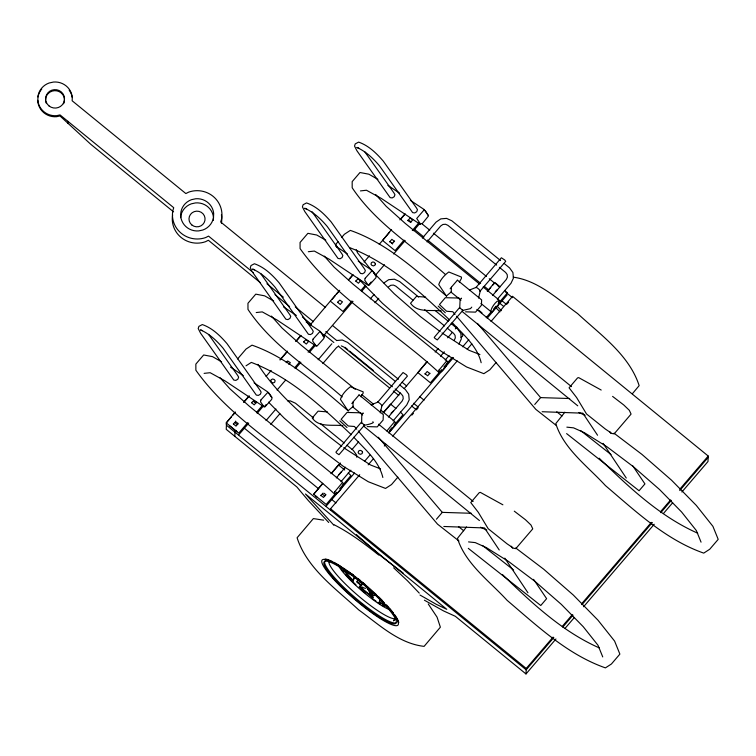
<?xml version="1.0" encoding="UTF-8"?>
<svg xmlns="http://www.w3.org/2000/svg" width="756" height="756" viewBox="0 0 756 756"><rect width="100%" height="100%" fill="white"/><g stroke="black" fill="none" stroke-linecap="round" stroke-linejoin="round"><path stroke-width="1.13" d="M358.996 395.086L353.128 401.833L352.92 406.832L353.487 406.246M451.237 292.071L451.445 287.082L457.314 280.325M375.401 594.358L373.644 595.804L370.308 593.233M67.813 123.152L67.889 121.319M180.665 217.652L180.901 212.049A16.547 16.141 2.4 0 1 191.495 199.679L195.709 198.762A16.547 16.141 2.4 0 1 213.674 213.419L213.381 220.327M226.252 424.607L226.327 422.821L231.506 416.773M234.814 436.335L234.984 432.177L236.448 430.466M309.979 325.175L339.482 290.313M322.661 494.008L323.511 495.161L325.156 495.7M330.485 510.12L330.542 508.779L359.724 474.721M391.069 413.23L393.281 411.084M410.895 222.236L410.035 221.083L408.391 220.544M495.284 291.589L497.486 289.444M498.828 301.635L498.903 299.849L483.141 286.987M499.584 302.825L499.669 300.822C497.665 298.714 490.568 308.061 490.994 311.311L492.043 311.859L498.591 304.309M512.483 297.684L512.54 296.352L708.221 456.038L707.985 461.529L681.884 492.005M424.399 600.207L443.621 610.961L455.339 616.301L525.996 673.955L526.223 668.465L553.099 637.091M373.644 595.804L370.799 592.402M380.277 412.833L381.922 405.736L407.38 376.11L406.397 374.749L403.052 372.528L377.688 402.22M478.595 298.072L480.24 290.975L505.698 261.359L504.715 259.988L501.37 257.768L476.006 287.469M235.692 421.101L235.229 422.661L236.089 423.814L237.734 424.352M375.43 263.636L374.967 265.186L373.483 265.904L371.839 265.356L370.979 264.213L371.442 262.653L372.925 261.945L374.57 262.483L375.411 263.967M362.568 452.031L362.115 453.591L360.621 454.299L358.977 453.761L358.127 452.608L358.59 451.058L360.073 450.34L361.718 450.888L362.559 452.371M352.532 575.392L343.536 570.468L353.005 581.033L354.224 577.395M353.005 581.033L354.29 577.867M362.682 584.123L360.933 585.569L358.533 582.81L359.941 580.967M387.837 607.021L379.191 602.409L380.476 599.111M379.191 602.409L380.429 599.773M454.205 340.276L455.31 337.951L455.074 335.39L453.553 333.292L447.24 328.132M458.883 344.103L461.321 338.981L460.801 333.349L457.465 328.728L451.143 323.568M386.864 430.948L394.405 421.924L395.454 422.462L395.076 425.042L388.518 432.791M361.028 396.787L363.097 393.233L363.154 391.854L350.472 386.741C346.267 389.775 341.967 394.49 340.436 399.329L348.062 410.782L352.92 406.652M459.346 282.026L461.415 278.482L461.472 277.093L448.79 271.98C444.585 275.014 440.285 279.729 438.754 284.568L446.38 296.021L451.237 291.892M394.708 619.287L393.451 620.856L394.698 619.4M237.582 358.93L246.05 349.045L252.013 345.152C289.189 358.164 318.72 385.938 348.318 410.933M338.017 241.703L335.9 244.169L337.214 247.439M341.542 237.582L344.367 234.284L350.33 230.391C387.507 243.404 417.029 271.177 446.635 296.172M235.267 411.954L226.252 422.906L238.745 433.094L247.741 422.585M243.526 402.324L248.771 396.191M279.881 359.884L287.375 351.134M295.624 341.504L300.879 335.371M348.488 279.805L352.986 274.551M391.589 229.493L382.574 240.436L395.067 250.633L404.063 240.124M399.839 219.854L405.093 213.731M232.99 415.044L235.21 412.445M244.169 401.994L249.357 395.936M266.065 376.431L271.196 370.449M280.315 359.79L287.167 351.805M297.051 340.266L300.85 335.825M332.073 299.385L335.125 295.832M336.647 294.046L339.699 290.493M349.603 278.917L352.655 275.364M364.09 262.011L369.429 255.783M379.219 244.349L389.567 232.281M400.5 219.514L404.838 214.449M286.184 362.691L287.667 360.962L290.351 362.691L288.868 364.42M389.661 241.911L391.882 239.321L394.547 241.495M407.843 220.695L410.064 218.097L412.748 219.826L410.517 222.415L407.862 220.242M394.566 241.041L392.345 243.64L389.68 241.466M256.747 412.086L261.992 405.953M294.604 367.898L299.849 361.765M308.098 352.135L314.846 344.263M351.956 300.945L342.959 311.453L330.466 301.266M360.952 290.446L365.46 285.192M412.313 230.495L419.06 222.623M238.745 434.794L248.715 423.162M257.144 413.315L263.286 406.152M277.083 390.039L285.522 380.192M295.492 368.55L300.86 362.285M309.298 352.438L315.432 345.275M323.105 336.325L353.014 301.408M361.453 291.561L366.055 286.193M375.26 275.449L384.454 264.713M393.659 253.969L405.169 240.54M413.598 230.693L419.741 223.53M266.254 404.46L264.118 406.945L224.938 380.835L210.149 372.708L204.111 373.37M371.177 281.988L368.333 285.305L329.144 259.195L314.364 251.068L308.325 251.729M422.122 223.804L428.52 215.942L425.326 210.697L423.974 210.055L416.726 218.503L420.62 224.22M266.055 420.553L275.94 409.024M318.163 359.733L331.846 343.763M370.27 298.913L374.069 294.471M422.377 238.093L436.051 222.122L440.786 218.881L446.55 218.38L451.805 220.771L500.548 260.546M270.743 424.371L279.862 413.73M322.85 363.551L336.524 347.59L338.679 346.116M374.957 302.731L378.756 298.299M427.064 241.911L440.739 225.949L442.893 224.475L445.511 224.249L447.902 225.326L496.635 265.101M351.814 403.553L353.118 402.031M450.132 288.792L451.436 287.271M322.699 483.301L313.683 494.254L326.167 504.441L336.675 492.184M330.948 473.672L338.452 464.912L344.698 470.005M383.056 412.852L390.559 404.091L395.908 408.457M426.913 361.661L417.898 372.604L430.381 382.801L441.636 369.665M435.163 352.031L438.159 348.525M487.27 291.202L494.774 282.451L500.122 286.817M313.749 494.169L322.632 483.793M331.6 473.341L340.436 463.022M352.05 449.47L358.618 441.797M383.717 412.502L400.453 392.969M404.252 388.527L427.121 361.84M447.703 337.809L452.277 332.47M455.329 328.907L456.851 327.131M487.922 290.862L490.824 287.488M492.997 284.946L494.755 282.895M320.771 495.719L322.992 493.129M338.953 474.503L341.173 471.905M424.985 374.078L427.206 371.489L429.871 373.662M336.316 477.886L345.426 467.236M388.414 417.066L402.097 401.096L403.203 398.771L402.967 396.21L401.445 394.112L395.133 388.953M440.521 356.246L444.32 351.805M492.628 295.426L506.312 279.455L507.418 277.131L507.182 274.57L505.66 272.472L499.347 267.312M325.675 494.859L323.455 497.448L320.79 495.274M429.89 373.209L427.66 375.808L425.004 373.634M340.994 481.704L350.878 470.175M393.101 420.884L406.775 404.923L409.213 399.801L408.694 394.169L405.358 389.548L399.943 385.125M445.208 360.064L449.007 355.632M497.316 299.244L510.99 283.283L513.428 278.161L512.908 272.529L509.572 267.907L504.157 263.485M339.671 488.688L350.916 475.552L348.261 472.925M389.529 430.485L391.778 427.868M394.027 425.241L403.024 414.732L400.368 412.105M443.885 367.047L452.135 357.408M486.24 317.605L491.495 311.472M493.744 308.845L495.993 306.227M498.242 303.6L507.238 293.092M326.167 506.142L354.545 473.02M364.515 461.387L369.882 455.121M389.056 432.734L453.477 357.541M462.681 346.796L468.815 339.633M487.223 318.153L507.163 294.878M368.172 464.855L373.549 458.58M384.303 446.04L385.834 444.245M392.742 436.174L457.248 360.886M467.236 349.234L471.839 343.857M491.041 321.442L512.54 296.352M411.888 415.11L413.428 413.315M416.499 409.733L418.03 407.938M507.106 303.959L508.646 302.173M397.883 477.14L391.523 484.558L385.532 488.433L368.314 481.752L343.196 466.263L313.504 443.696L284.133 418.059L268.522 402.154M496.191 362.389L489.841 369.797L483.849 373.672L466.632 366.991L441.513 351.502L411.822 328.945L382.451 303.307L357.805 278.18M347.628 575.42L348.006 574.976L343.914 570.033M358.779 579.228L356.87 581.458L357.333 582.536M362.209 583.046L360.527 584.624M359.667 586.495L373.218 597.561L372.85 597.996L359.289 586.939L362.804 587.204M370.638 590.323L369.363 591.806L370.308 593.526M436.439 519.211L442.298 512.37L471.366 513.286M534.747 404.451L540.616 397.609L569.684 398.525M384.672 605.641L385.04 605.206L379.569 601.965M466.556 526.941L457.465 538.376C465.516 563.881 489.614 581.232 507.134 600.368C537.327 625.996 567.416 654.535 605.414 667.879L611.415 664.004L619.882 654.12L614.6 641.088L597.977 620.175L573.265 595L543.706 569.211L515.705 547.958M564.864 412.181L555.783 423.615C563.834 449.121 587.932 466.471 605.452 485.617C635.645 511.236 665.734 539.775 703.732 553.118L709.733 549.243L718.2 539.359L712.917 526.337L696.295 505.414L671.583 480.249L642.024 454.46L614.023 433.197M632.366 393.744L639.151 385.636C629.2 354.81 600.377 334.71 577.575 313.532C557.881 299.357 538.244 280.542 513.258 277.168M562.313 626.337L572.301 614.685M581.515 603.931L651.398 522.368M660.612 511.604L670.591 499.952M679.805 489.198L708.221 456.038M553.808 637.535L526.167 669.807L226.413 425.184L226.242 429.342L296.891 486.996L308.268 500.51L328.718 522.481M562.766 627.093L573.01 615.129M581.969 604.677L652.362 522.509M660.81 512.644L671.3 500.396M679.748 490.54L708.164 457.371M525.996 673.955L555.943 639M565.157 628.245L574.371 617.491M583.585 606.737L654.233 524.267M663.447 513.513L672.66 502.759M462.823 310.357L437.299 339.926L434.927 338.357L434.237 337.384L459.535 307.635L462.823 310.357L462.275 310.253M364.505 425.118L338.99 454.687L336.609 453.109L335.919 452.145L361.217 422.396L364.505 425.118L363.957 425.004M471.763 307.125L470.459 308.637L462.738 310.423M383.944 282.942L388.678 279.701L394.443 279.21L399.697 281.591L418.654 297.061M388.631 286.77L390.786 285.295L393.404 285.069L395.794 286.146L412.937 300.141M246.012 365.81L251.342 362.407C290.209 377.178 321.593 406.435 351.313 434.766M460.905 337.252L462.398 336.533L462.842 335.314L462.001 333.831M469.4 290.087L476.1 287.393M371.083 404.847L377.792 402.145M364.43 425.174C364.817 425.335 376.063 422.982 372.84 421.763M360.432 190.909L366.471 190.247L381.251 198.374L420.44 224.485M256.218 312.549L262.256 311.888L277.046 320.015L316.225 346.125M336.571 340.521L342.336 340.03L347.59 342.411L395.426 381.449M287.923 401.049L290.238 400.85L295.483 403.231L313.542 417.964M459.157 298.053L445.331 297.694L439.463 304.545L446.616 311.264L452.75 311.718L455.036 314.401M360.839 412.814L347.013 412.455L341.145 419.296L348.299 426.015L354.432 426.478L356.719 429.162M465.564 311.831L475.552 312.133L481.421 305.292L481.638 299.905L457.323 280.06M367.246 426.592L377.235 426.894L383.103 420.043L383.33 414.657L359.005 394.812M542.137 411.727L582.838 413.182L597.552 435.239M443.819 526.488L484.52 527.943L499.243 549.999M425.656 297.136L416.414 296.399L410.546 303.241C417.406 313.173 431.118 309.488 441.249 310.981M327.339 411.897L318.096 411.151L312.228 418.002C319.089 427.934 332.801 424.248 342.931 425.741M566.849 427.149L573.549 427.849L584.558 432.801L607.106 446.872L633.452 466.754L659.61 489.586L681.553 511.944L696.352 530.57L701.058 542.165M468.54 541.901L475.24 542.6L486.25 547.552L508.797 561.632L535.135 581.515L561.292 604.346L583.235 626.705L598.034 645.322L602.74 656.926M323.644 520.166L313.362 518.588L297.089 537.762C307.049 568.588 335.872 588.697 358.675 609.865C378.652 624.21 398.601 643.479 424.097 646.371L440.37 627.197L437.062 617.142L428.255 603.968M359.289 586.939L365.564 588.338M256.076 402.939L254.432 402.4L253.591 400.916M358.864 148.185L356.794 147.429C365.781 151.323 373.152 158.354 379.427 165.753L412.644 212.616L414.704 212.937L416.698 211.737L417.463 209.714L416.556 208.051L383.33 161.189C376.564 153.317 368.635 145.568 358.627 142.109L355.225 143.905L354.526 146.078L356.908 150.746L390.134 197.618L392.184 197.93L394.188 196.73L394.953 194.708L394.037 193.054L364.883 151.928M306.756 209.015L304.687 208.25C313.683 212.143 321.045 219.174 327.32 226.573L360.536 273.436L362.596 273.757L364.59 272.557L365.356 270.535L364.449 268.871L331.222 222.009C324.456 214.137 316.528 206.388 306.53 202.929L303.118 204.725L302.419 206.898L304.8 211.567L338.026 258.439L340.077 258.76L342.081 257.55L342.846 255.528L341.929 253.874L312.105 211.793M254.659 269.835L252.58 269.07C261.576 272.963 268.938 279.994 275.212 287.393L308.429 334.256L310.489 334.577L312.483 333.377L313.249 331.355L312.341 329.692L279.115 282.829C272.349 274.957 264.42 267.208 254.422 263.75L251.011 265.545L250.312 267.719L251.786 270.733M202.551 330.655L200.472 329.89C209.469 333.783 216.84 340.814 223.105 348.214L256.322 395.076L258.382 395.397L260.376 394.197L261.141 392.175L260.234 390.512L227.017 343.649C220.242 335.777 212.313 328.028 202.315 324.57L198.904 326.365L198.204 328.539L200.586 333.207L233.812 380.079L235.863 380.4L237.866 379.191L238.631 377.168L237.715 375.515L208.561 334.388M697.693 533.188C659.695 516.386 628.614 486.911 599.158 458.183M599.376 647.939C562.077 631.487 531.449 602.693 502.466 574.551M349.659 247.647C388.518 262.417 419.911 291.674 449.622 320.005M479.918 354.536L468.975 350.274L441.976 332.961M380.514 468.862L370.657 465.034L343.659 447.722M369.476 592.279L370.724 592.798M578.831 412.464L585.125 415.327M341.296 345.889L343.687 346.966L392.421 386.741M480.523 527.225L486.807 530.088M333.651 524.532C349.933 532.734 364.562 543.772 378.784 555.093M345.908 571.12L350.907 573.861M356.964 581.94L358.533 582.81M359.355 584.7L360.933 585.569M377.896 179.37L368.862 174.201L359.988 172.51L352.173 181.638L352.192 187.771C375.968 223.559 413.806 246.588 445.501 274.541M601.2 390.049L578.652 377.613L577.546 377.924L569.079 387.819L576.611 397.543L586.514 413.967L605.367 429.058L611.916 433.481L614.137 433.868L631.08 414.09L629.313 410.291L623.766 404.98L612.596 396.399M325.789 240.191L316.755 235.021L307.881 233.33L300.066 242.459L300.085 248.592C336.136 299.31 394.018 330.693 438.867 372.472M273.681 301.011L264.647 295.842L255.774 294.15L247.959 303.279L247.977 309.412C271.999 345.52 310.234 368.692 342.203 396.928M502.891 504.81L480.334 492.373L479.228 492.685L470.761 502.57L478.293 512.303L488.196 528.718L507.049 543.81L513.598 548.242L515.819 548.629L532.763 528.85L530.995 525.051L525.458 519.731L514.278 511.16M221.574 361.831L212.549 356.662L203.666 354.97L195.851 364.099L195.87 370.232C231.922 420.95 289.813 452.334 334.653 494.112M355.783 577.924L356.36 578M419.986 595.029L436.193 604.271L446.768 609.308L305.462 493.989L333.774 525.108M359.478 584.501C361.585 585.531 357.106 581.496 358.051 583.254M387.856 185.352L399.612 193.186M410.385 200.368L424.107 209.497L428.255 215.356M335.749 246.172L347.505 254.007M358.287 261.189L371.999 270.327L376.148 276.176M283.642 306.993L296.38 315.479M306.18 322.009L319.892 331.147L324.04 336.996M230.561 367.161L243.29 375.647M254.073 382.829L267.785 391.967L271.347 396.985M371.725 594.537C374.768 596.456 369.193 591.343 370.837 593.743M403.109 573.01L381.496 556.463L356.426 534.615M440.105 331.544L420.393 316.575L394.235 293.744L373.918 273.039M341.788 446.295C310.839 422.613 279.172 397.306 257.9 364.354M556.378 425.534L535.824 409.365L456.558 316.197M458.958 540.994L437.507 524.125L358.25 430.958M580.759 430.693L611.037 454.564M566.603 433.604L639.066 490.757L644.934 483.916L632.545 465.554M482.441 545.454L513.636 570.043M468.285 548.355L540.757 605.518L546.616 598.667L533.575 579.351M556.756 411.812L562.02 415.97M458.448 526.573L463.702 530.731M504.583 290.465L507.257 292.648M495.501 283.509L496.994 284.728M421.555 223.483L429.786 230.202M433.443 233.179L486.486 276.469M489.236 278.709L494.717 283.188M497.467 285.428L499.291 286.921M505.698 292.147L512.095 297.373M414.77 229.588L423.918 237.053M427.575 240.039L480.618 283.33M484.275 286.316L488.848 290.039M501.653 300.491L506.227 304.224M479.493 284.001L405.235 223.407L386.221 206.35L375.647 194.453M498.913 302.551L503.468 306.265M480.977 303.487L490.975 311.652M479.313 310.669L481.969 312.842M476.885 309.44L571.489 386.637M451.228 292.288L460.943 300.217M462.492 311.746L577.764 405.821M434.898 310.319L448.44 321.366M424.674 309.724L444.528 325.921M446.796 360.669L353.128 284.228L334.114 267.17L324.296 256.123M325.6 307.607L220.657 221.971L221.602 219.013A24.768 24.164 2.4 0 0 188.66 192.137L185.853 193.564L72.16 100.784L72.302 97.373A17.303 16.878 2.4 0 0 53.515 82.045L49.112 82.999A17.303 16.878 2.4 0 0 38.027 95.936L37.8 101.37A17.303 16.878 2.4 0 0 56.587 116.698L59.998 115.961L90.758 144.283L173.568 211.86M332.574 325.524L398.431 379.266M402.088 382.252L406.662 385.985M419.467 396.427L424.04 400.16M253.26 272.595L208.543 236.108L205.736 237.535A24.768 24.164 2.4 0 1 172.793 210.659L173.738 207.702L60.045 114.921L56.624 115.668A17.303 16.878 2.4 0 1 37.847 100.331M266.944 283.765L283.368 297.174M295.237 306.851L313.485 321.744M325.789 331.629L336.77 340.587M345.001 347.306L347.741 349.546M349.574 351.039L373.351 370.44M413.589 403.279L418.162 407.011M323.785 334.294L333.85 342.496M338.423 346.229L389.642 388.026M393.3 391.013L398.781 395.492M411.585 405.944L416.159 409.676M260.385 282.706L208.363 240.257L205.556 241.684A24.768 24.164 2.4 0 1 172.623 214.808M274.986 294.623L289.586 306.539M302.362 316.962L311.481 324.409M355.207 389.264L301.02 345.048L282.007 327.991L271.432 316.093M361.595 394.481L373.455 404.158M380.75 410.111L394.689 421.489M378.567 424.201L473.171 501.398M352.92 407.049L362.625 414.968M364.175 426.507L479.446 520.572M320.761 423.851L344.226 443.007M346.938 445.218L353.25 450.368L356.586 454.989L356.794 457.248M342.581 482.309L248.913 405.868L229.9 388.811L220.081 377.764M243.602 427.565L318.597 488.773M324.088 493.252L325.912 494.745M331.402 499.215L335.976 502.948M229.531 425.779L236.845 431.752M315.687 496.097L316.962 497.127M330.542 508.779L526.223 668.465M438.159 306.067L445.312 312.776M339.841 420.818L346.995 427.537M393.649 567.803L407.456 580.759L419.259 593.101M452.088 322.472C463.239 334.511 477.244 346.154 481.166 362.719M353.77 437.233C364.921 449.262 378.926 460.905 382.848 477.48M496.692 308.495L499.952 311.859M348.006 574.976L353.383 580.599M497.391 306.407L501.332 310.697M477.433 323.388L540.616 397.609M378.359 437.251L442.298 512.37M361.633 423.086L361.793 414.42L363.097 412.899L363.201 413.39M372.292 271.376L357.503 252.759L356.218 249.593M260.669 273.568L289.822 314.694L290.739 316.348L289.973 318.37L287.97 319.58L285.919 319.259L252.693 272.387M609.61 431.478L610.905 433.405M511.292 546.238L512.587 548.157M603.108 443.366L626.27 478.038M504.8 558.126L527.953 592.798M459.714 308.023L460.111 299.659L461.415 298.138L461.519 298.629M391.693 242.496L392.534 243.98M367.652 588.811L372.85 597.996M476.044 287.667A2.759 0.482 40.6 0 1 478.784 289.17A2.759 0.482 40.6 0 1 479.531 290.843M377.726 402.419A2.759 0.482 40.6 0 1 380.202 403.685A2.759 0.482 40.6 0 1 381.582 405.764M384.331 606.492A37.063 6.464 40.6 0 1 382.328 605.31M380.23 603.987A37.063 6.464 40.6 0 1 377.735 602.324M375.997 601.115A37.063 6.464 40.6 0 1 373.332 599.196M365.129 592.789A37.063 6.464 40.6 0 1 361.009 589.302M355.953 584.766A37.063 6.464 40.6 0 1 345.927 574.654M343.507 571.857A37.063 6.464 40.6 0 1 341.476 569.277M389.605 609.676A37.063 6.464 40.6 0 1 361.869 590.805A37.063 6.464 40.6 0 1 338.745 566.187M395.757 622.916A47.212 8.231 40.6 0 1 351.058 594.027A47.212 8.231 40.6 0 1 325.959 560.404M351.899 573.993A47.212 8.231 40.6 0 1 353.572 575.24M358.722 579.219A47.212 8.231 40.6 0 1 360.442 580.599M395.322 618.663A44.084 7.692 40.6 0 1 357.909 595.473A44.084 7.692 40.6 0 1 328.879 561.85M325.231 558.996A49.943 8.713 40.6 0 1 327.509 559.516M328.387 559.818A49.943 8.713 40.6 0 1 332.536 561.623M333.698 562.218A49.943 8.713 40.6 0 1 341.712 566.953M342.581 567.529A49.943 8.713 40.6 0 1 376.006 594.339M378.472 596.701A49.943 8.713 40.6 0 1 382.574 600.774M386.496 604.894A49.943 8.713 40.6 0 1 393.3 612.889M394.708 614.789A49.943 8.713 40.6 0 1 398.781 622.613M365.375 607.059A48.771 8.505 40.6 0 1 361.812 604.252M346.154 590.691A48.771 8.505 40.6 0 1 343.706 588.376M328.284 560.281A48.771 8.505 40.6 0 1 342.147 567.548M348.421 571.81A48.771 8.505 40.6 0 1 350.293 573.152M351.228 573.842A48.771 8.505 40.6 0 1 352.957 575.127M358.268 579.247A48.771 8.505 40.6 0 1 360.054 580.674M361.822 582.111A48.771 8.505 40.6 0 1 364.486 584.331M374.815 593.507A48.771 8.505 40.6 0 1 384.407 603.014M389.709 608.92A48.771 8.505 40.6 0 1 397.883 621.895M368.739 588.546A4.29 0.747 40.6 0 1 367.161 588.357M362.351 583.84A4.29 0.747 40.6 0 1 362.37 583.358M362.71 583.396A4.29 0.747 40.6 0 1 364.732 584.586M367.227 586.722A4.29 0.747 40.6 0 1 367.898 587.431M369.608 589.189A5.462 0.954 40.6 0 1 367.596 588.943M362.54 584.624A5.462 0.954 40.6 0 1 362.615 582.933M363.494 583.443A5.462 0.954 40.6 0 1 364.505 584.152M369.93 589.397A5.462 0.954 40.6 0 1 368.663 589.245M362.729 584.407A5.462 0.954 40.6 0 1 361.538 582.555M363.674 583.226A5.462 0.954 40.6 0 1 364.694 583.934M370.062 589.85A5.85 1.021 40.6 0 1 368.871 589.482M362.511 584.293A5.85 1.021 40.6 0 1 361.236 582.309M221.404 214.78A24.768 24.164 2.4 0 1 221.423 223.171M180.722 216.197A16.547 16.141 2.4 0 1 191.325 203.827L195.539 202.91A16.547 16.141 2.4 0 1 213.494 217.567A16.547 16.141 2.4 0 1 202.901 229.994L198.686 230.911A16.547 16.141 2.4 0 1 180.722 216.254M37.989 96.976A17.303 16.878 2.4 0 1 41.75 89.047M69.174 90.2A17.303 16.878 2.4 0 1 71.262 94.103M71.622 95.152A17.303 16.878 2.4 0 1 72.122 97.316M45.577 99.896A9.45 9.223 2.4 0 1 57.05 90.89A9.45 9.223 2.4 0 1 63.608 103.78M46.154 103.052A9.45 9.223 2.4 0 1 45.719 101.493M233.358 423.927L235.56 421.782L238.244 423.511L236.023 426.1L233.358 423.927M251.54 402.712L253.742 400.557L256.426 402.286L254.205 404.885L251.54 402.712M270.714 380.93L271.158 379.71L272.642 378.992L274.286 379.54L275.146 380.684L274.683 382.243L273.2 382.952L271.555 382.413L270.714 380.93M303.647 341.882L305.849 339.737L308.533 341.466L306.312 344.056L303.647 341.882M337.573 302.287L339.775 300.141L342.459 301.861L340.238 304.46L337.573 302.287M334.757 491.769L334.672 493.781C336.675 495.879 343.772 486.533 343.347 483.282L342.298 482.744L334.757 491.769M355.755 281.062L357.957 278.917L360.64 280.646L358.42 283.235L355.755 281.062M438.971 370.128L438.886 372.132C440.89 374.239 447.987 364.893 447.561 361.642L446.503 361.103L438.971 370.128M260.943 399.943L260.489 401.814L263.608 406.208L264.959 406.86L271.659 399.433L272.122 397.552L269.004 393.158L267.652 392.515L260.943 399.943M313.05 339.123L312.597 340.994L315.706 345.388L317.066 346.04L323.766 338.603L324.23 336.732L321.111 332.338L319.76 331.695L313.05 339.123M365.157 278.303L364.704 280.174L367.813 284.568L369.174 285.22L375.874 277.783L376.327 275.912L373.218 271.517L371.867 270.875L365.157 278.303M334.171 578.954A47.212 8.231 40.6 0 0 395.01 623.794A47.212 8.231 40.6 0 0 351.153 574.862A47.212 8.231 40.6 0 0 334.171 578.954M332.668 578.17A49.943 8.713 40.6 0 0 397.032 625.599A49.943 8.713 40.6 0 0 350.633 573.842A49.943 8.713 40.6 0 0 332.668 578.17M49.017 105.925A9.45 9.223 2.4 0 0 64.383 100.444A9.45 9.223 2.4 0 0 51.814 90.191A9.45 9.223 2.4 0 0 49.017 105.925M191.873 224.995A8.032 7.834 2.4 0 0 204.942 220.346A8.032 7.834 2.4 0 0 194.254 211.623A8.032 7.834 2.4 0 0 191.873 224.995"/></g></svg>
